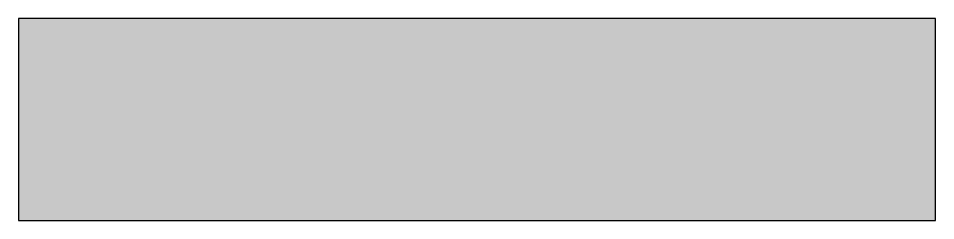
# Model space of a CAD drawing. Header units: inches. Extents: x 0 to 6.8, y -0.05 to 1.45.
import ezdxf

# ---------------------------------------------------------------- set-up
doc = ezdxf.new("R2010")
doc.units = ezdxf.units.IN
doc.layers.add('hrany', color=92, linetype='Continuous')

msp = doc.modelspace()

# ---------------------------------------------------------------- hatches: boundary and pattern name
at = {"layer": 'hrany', "lineweight": -3}
h = msp.add_hatch(color=256, dxfattribs=at)
h.dxf.hatch_style = 1
h.paths.add_polyline_path([(6.8, -0.05), (6.8, 1.45), (0, 1.45), (0, -0.05)])

# ---------------------------------------------------------------- linework, layer by layer
msp.add_lwpolyline([(0, -0.05), (6.8, -0.05), (6.8, 1.45), (0, 1.45)], close=True, dxfattribs=at)

doc.saveas('drawing.dxf')
